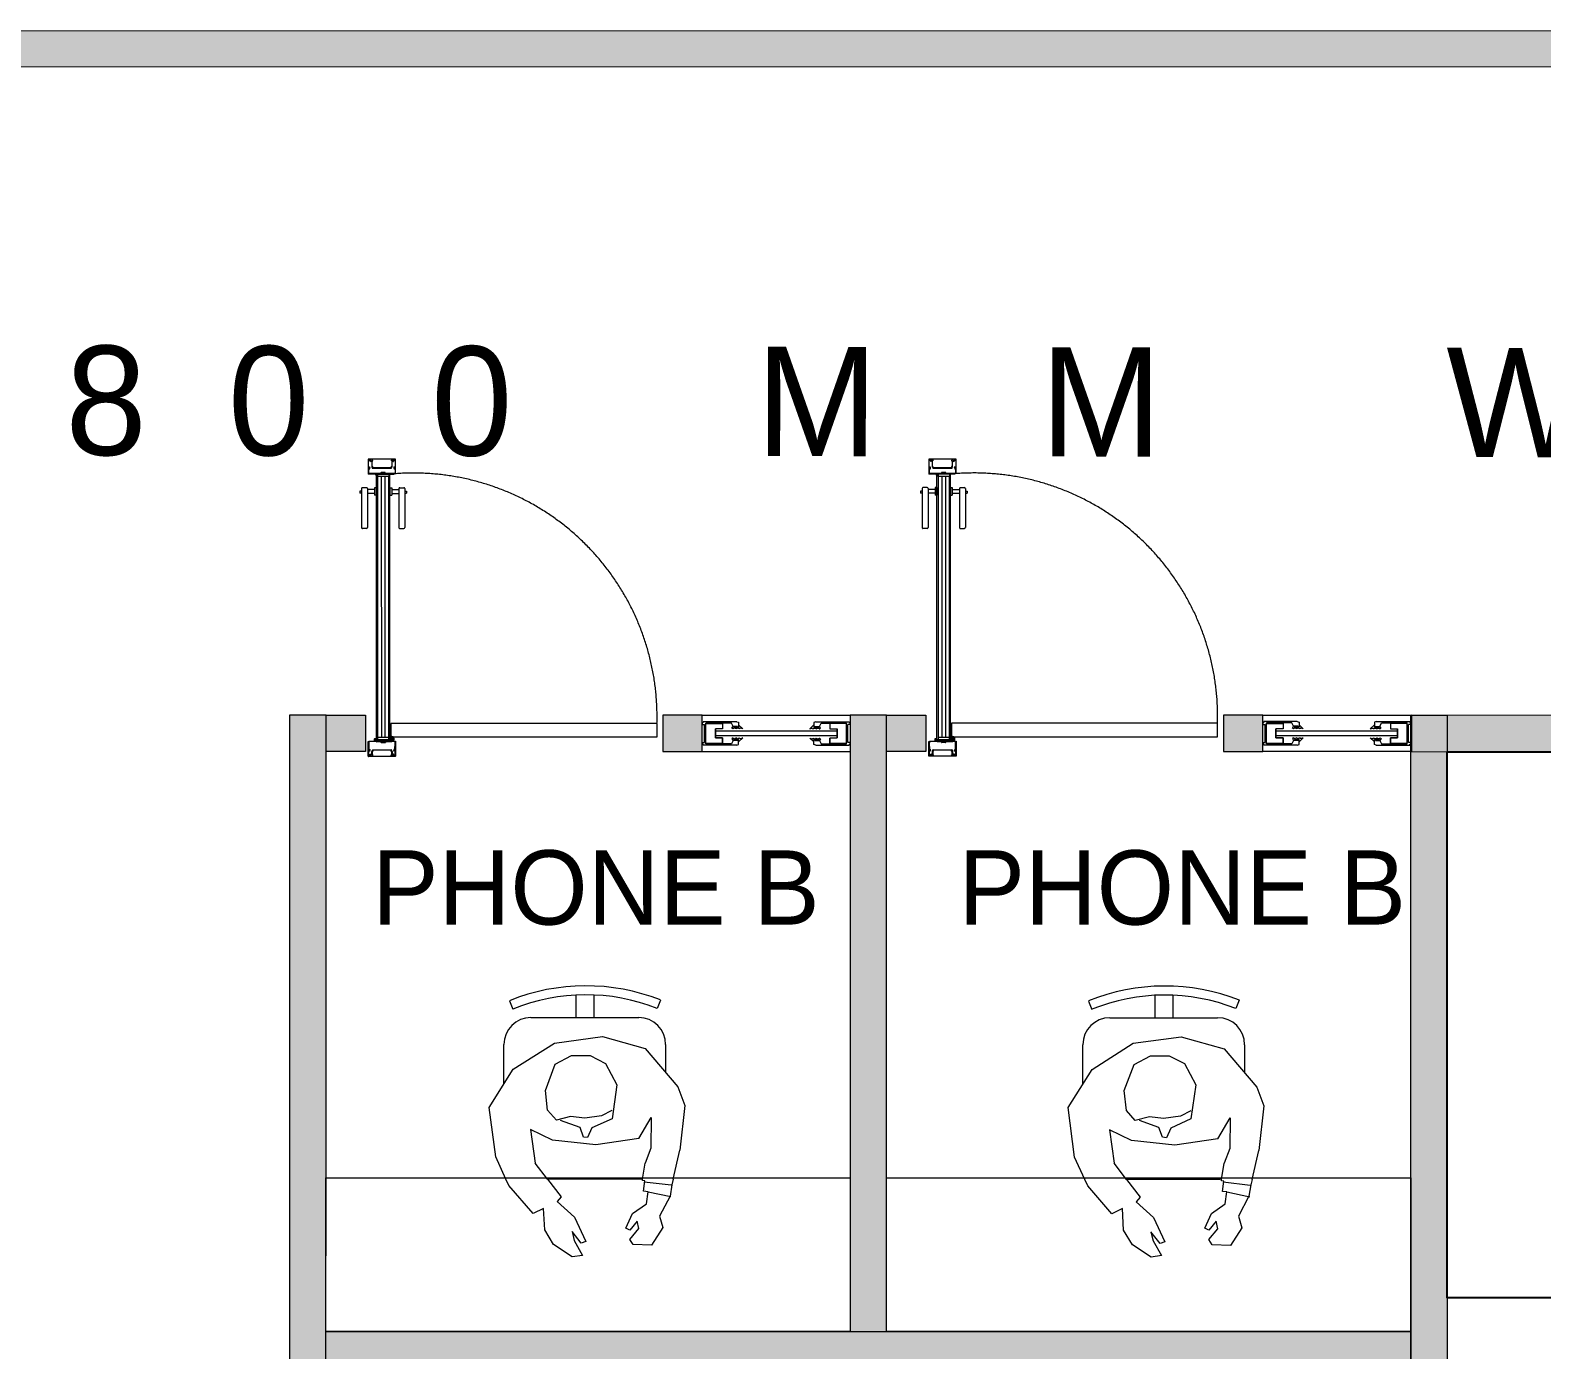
# Model space of a CAD drawing. Header units: millimetres. Extents: x -774950 to -670403, y -1165325 to -1109738.
# Drawn here: x -693504 to -689355, y -1140883 to -1137260 of the extents above; entities that cross this region are included whole.
import ezdxf

# ---------------------------------------------------------------- set-up
doc = ezdxf.new("R2010")
doc.units = ezdxf.units.MM
doc.header["$LTSCALE"] = 3000
doc.header["$MEASUREMENT"] = 0
for name, pattern in [('( Hidden )', [0.375, 0.25, -0.125]), ('DASHED', [0.75, 0.5, -0.25]), ('DASHED2', [0.375, 0.25, -0.125])]:
    doc.linetypes.add(name, pattern=pattern)
doc.layers.get('0').update_dxf_attribs({"linetype": 'CONTINUOUS'})
for name, color, linetype, lineweight in [('1-fur', 8, 'CONTINUOUS', 0), ('A-DOOR-FULL', 40, 'CONTINUOUS', 18), ('A-FURN-MODULAR-CHAIR', 5, 'CONTINUOUS', 5), ('DR-GLASS', 170, 'CONTINUOUS', 13), ('I- FURN', 251, 'CONTINUOUS', 9), ('IN-DOOR', 8, 'CONTINUOUS', 0), ('PR-ALU SECTION', 8, 'CONTINUOUS', 9), ('PR-HATCH', 8, 'CONTINUOUS', 0), ('PR-LINE', 8, 'DASHED2', 9), ('T-LAYOUT', 7, 'CONTINUOUS', 13), ('TAGING', 253, 'CONTINUOUS', 5), ('TOA-FURN-HUMAN', 252, 'CONTINUOUS', 9)]:
    doc.layers.add(name, color=color, linetype=linetype, lineweight=lineweight)
doc.layers.add('I-FUR', color=7, linetype='CONTINUOUS')
doc.layers.add('PASSAGE LINEOUT', color=7, linetype='CONTINUOUS')
doc.layers.add('PR- GLASS', color=7, linetype='CONTINUOUS', lineweight=9, true_color=0x0505ff)
doc.layers.add('PR-FULL HT', color=7, linetype='CONTINUOUS', lineweight=13, true_color=0x6e3e30)
doc.styles.add('123', font='arial.ttf', dxfattribs={"height": 0.2})
doc.styles.add('CENTURY GOTHIC', font='GOTHIC.TTF')

# ---------------------------------------------------------------- blocks, each defined once
blk = doc.blocks.new('*U91')
at = {"layer": 'PR-HATCH'}
h = blk.add_hatch(color=256, dxfattribs=at)
h.dxf.hatch_style = 1
h.paths.add_polyline_path([(-96940.1, -39967.2), (-85742.7, -39967.2), (-85742.7, -39867.2), (-96940.1, -39867.2)])
at = {"layer": 'PR-FULL HT', "elevation": 0}
blk.add_lwpolyline([(-96940.1, -39967.2), (-85742.7, -39967.2), (-85742.7, -39867.2), (-96940.1, -39867.2)], close=True, dxfattribs=at)
blk = doc.blocks.new('*U140')
at = {"layer": 'PR-HATCH'}
h = blk.add_hatch(color=256, dxfattribs=at)
h.dxf.hatch_style = 1
h.paths.add_polyline_path([(-87077.9, -39967.2), (-83791.1, -39967.2), (-83791.1, -39867.2), (-87077.9, -39867.2)])
at = {"layer": 'PR-FULL HT', "elevation": 0}
blk.add_lwpolyline([(-87077.9, -39967.2), (-83791.1, -39967.2), (-83791.1, -39867.2), (-87077.9, -39867.2)], close=True, dxfattribs=at)
blk = doc.blocks.new('*U153')
at = {"layer": 'PR-HATCH'}
h = blk.add_hatch(color=256, dxfattribs=at)
h.dxf.hatch_style = 1
h.paths.add_polyline_path([(-83653.9, -39967.2), (-80683.1, -39967.2), (-80683.1, -39867.2), (-83653.9, -39867.2)])
at = {"layer": 'PR-FULL HT', "elevation": 0}
blk.add_lwpolyline([(-83653.9, -39967.2), (-80683.1, -39967.2), (-80683.1, -39867.2), (-83653.9, -39867.2)], close=True, dxfattribs=at)
blk = doc.blocks.new('*U152')
at = {"layer": 'PR-HATCH'}
h = blk.add_hatch(color=256, dxfattribs=at)
h.dxf.hatch_style = 1
h.paths.add_polyline_path([(-87944, -39967.2), (-84966.3, -39967.2), (-84966.3, -39867.2), (-87944, -39867.2)])
at = {"layer": 'PR-FULL HT', "elevation": 0}
blk.add_lwpolyline([(-87944, -39967.2), (-84966.3, -39967.2), (-84966.3, -39867.2), (-87944, -39867.2)], close=True, dxfattribs=at)
blk = doc.blocks.new('*U109')
at = {"layer": 'PR-HATCH'}
h = blk.add_hatch(color=256, dxfattribs=at)
h.dxf.hatch_style = 1
h.paths.add_polyline_path([(-86469.9, -39967.2), (-84777.5, -39967.2), (-84777.5, -39867.2), (-86469.9, -39867.2)])
at = {"layer": 'PR-FULL HT', "elevation": 0}
blk.add_lwpolyline([(-86469.9, -39967.2), (-84777.5, -39967.2), (-84777.5, -39867.2), (-86469.9, -39867.2)], close=True, dxfattribs=at)
blk = doc.blocks.new('Human Figure')
at = {"layer": 'A-FURN-MODULAR-CHAIR', "color": 18, "lineweight": 15, "true_color": 0x000000}
for p, q in [((4613.64, 5782.3, 0), (4625.48, 5782.3, 0)), ((4610.68, 5774.98, 0), (4610.68, 5779.34, 0)), ((4628.44, 5779.34, 0), (4628.44, 5776.24, 0))]:
    blk.add_line(p, q, dxfattribs=at)
at = {"layer": 'A-FURN-MODULAR-CHAIR', "lineweight": 15}
for p, q in [((4613.64, 5782.3, 0), (4625.48, 5782.3, 0)), ((4610.68, 5774.98, 0), (4610.68, 5779.34, 0)), ((4628.44, 5779.34, 0), (4628.44, 5776.24, 0))]:
    blk.add_line(p, q, dxfattribs=at)
at = {"layer": 'A-FURN-MODULAR-CHAIR', "color": 18, "lineweight": 15, "true_color": 0x000000, "elevation": 0}
for points in [[(4618.58, 5784.79), (4618.58, 5782.3)], [(4620.56, 5784.79), (4620.56, 5782.3)], [(4611.29, 5784.13), (4611.67, 5783.22)], [(4627.86, 5784.22), (4627.49, 5783.3)]]:
    blk.add_lwpolyline(points, dxfattribs=at)
at = {"layer": 'A-FURN-MODULAR-CHAIR', "lineweight": 15, "elevation": 0}
for points in [[(4618.58, 5784.79), (4618.58, 5782.3)], [(4620.56, 5784.79), (4620.56, 5782.3)], [(4611.29, 5784.13), (4611.67, 5783.22)], [(4627.86, 5784.22), (4627.49, 5783.3)]]:
    blk.add_lwpolyline(points, dxfattribs=at)
at = {"layer": 'A-FURN-MODULAR-CHAIR', "color": 18, "lineweight": 15, "true_color": 0x000000, "elevation": 0}
blk.add_lwpolyline([(4625.89, 5764.57, -0.034638), (4625.48, 5764.54), (4615.48, 5764.54)], format="xyb", dxfattribs=at)
at = {"layer": 'A-FURN-MODULAR-CHAIR', "lineweight": 15, "elevation": 0}
blk.add_lwpolyline([(4625.89, 5764.57, -0.034638), (4625.48, 5764.54), (4615.48, 5764.54)], format="xyb", dxfattribs=at)
at = {"layer": 'A-FURN-MODULAR-CHAIR', "color": 18, "lineweight": 15, "true_color": 0x000000}
for centre, radius, start, end in [((4619.68, 5763.49, 0), 22.29, 68.458, 112.0994), ((4619.68, 5763.49, 0), 21.3, 68.4839, 112.0994), ((4613.64, 5779.34, 0), 2.96, 90.0001, 180.0001), ((4625.48, 5779.34, 0), 2.96, 0.0001, 90.0001)]:
    blk.add_arc(centre, radius, start, end, dxfattribs=at)
at = {"layer": 'A-FURN-MODULAR-CHAIR', "lineweight": 15}
for centre, radius, start, end in [((4619.68, 5763.49, 0), 22.29, 68.458, 112.0994), ((4619.68, 5763.49, 0), 21.3, 68.4839, 112.0994), ((4613.64, 5779.34, 0), 2.96, 90.0001, 180.0001), ((4625.48, 5779.34, 0), 2.96, 0.0001, 90.0001)]:
    blk.add_arc(centre, radius, start, end, dxfattribs=at)
at = {"layer": 'TOA-FURN-HUMAN', "lineweight": 5}
for p, q in [((4616.22, 5779.49), (4621.49, 5780.21, 0)), ((4616.22, 5779.49), (4621.49, 5780.21, 0)), ((4621.49, 5780.21, 0), (4626.18, 5778.89, 0)), ((4621.49, 5780.21, 0), (4626.18, 5778.89, 0)), ((4611.71, 5776.63, 0), (4616.22, 5779.49)), ((4611.71, 5776.63, 0), (4616.22, 5779.49)), ((4626.18, 5778.89, 0), (4629.77, 5774.69, 0)), ((4626.18, 5778.89, 0), (4629.77, 5774.69, 0)), ((4609.08, 5772.43, 0), (4611.71, 5776.63, 0)), ((4609.08, 5772.43, 0), (4611.71, 5776.63, 0)), ((4629.77, 5774.69, 0), (4630.56, 5772.63, 0)), ((4629.77, 5774.69, 0), (4630.56, 5772.63, 0)), ((4609.78, 5766.99, 0), (4609.08, 5772.43, 0)), ((4609.78, 5766.99, 0), (4609.08, 5772.43, 0)), ((4626.86, 5771.32, 0), (4626.81, 5767.94)), ((4626.86, 5771.32, 0), (4626.81, 5767.94)), ((4630.56, 5772.63, 0), (4630.01, 5767.72, 0)), ((4630.56, 5772.63, 0), (4630.01, 5767.72, 0)), ((4616.02, 5768.83), (4613.59, 5769.99, 0)), ((4613.59, 5769.99, 0), (4614.12, 5766.32, 0)), ((4616.02, 5768.83), (4613.59, 5769.99, 0)), ((4613.59, 5769.99, 0), (4614.12, 5766.32, 0)), ((4620.77, 5768.32, 0), (4616.02, 5768.83)), ((4620.77, 5768.32, 0), (4616.02, 5768.83)), ((4625.5, 5769.01, 0), (4620.77, 5768.32, 0)), ((4625.5, 5769.01, 0), (4620.77, 5768.32, 0)), ((4626.81, 5767.94), (4626.19, 5766.32, 0)), ((4626.81, 5767.94), (4626.19, 5766.32, 0)), ((4610.91, 5764.54), (4609.78, 5766.99, 0)), ((4610.91, 5764.54), (4609.78, 5766.99, 0)), ((4615.48, 5764.54), (4614.12, 5766.32, 0)), ((4615.48, 5764.54), (4614.12, 5766.32, 0)), ((4625.89, 5764.54), (4626.19, 5766.32, 0)), ((4625.89, 5764.54), (4626.19, 5766.32, 0)), ((4629.26, 5764.54), (4630.01, 5767.72, 0)), ((4629.26, 5764.54), (4630.01, 5767.72, 0)), ((4613.88, 5760.76, 0), (4611.23, 5763.85, 0)), ((4613.88, 5760.76, 0), (4611.23, 5763.85, 0)), ((4615.48, 5764.54), (4616.97, 5762.59)), ((4615.48, 5764.54), (4616.97, 5762.59)), ((4626.5, 5763.17, 0), (4626.01, 5763.22, 0)), ((4626.5, 5763.17, 0), (4626.01, 5763.22, 0)), ((4626.32, 5761.85, 0), (4626.5, 5763.17, 0)), ((4626.32, 5761.85, 0), (4626.5, 5763.17, 0))]:
    blk.add_line(p, q, dxfattribs=at)
at = {"layer": 'TOA-FURN-HUMAN', "linetype": '( Hidden )', "lineweight": 5, "ltscale": 2}
for p, q in [((4611.23, 5763.85, 0), (4610.91, 5764.54, 0)), ((4611.23, 5763.85, 0), (4610.91, 5764.54, 0)), ((4626.01, 5763.22, 0), (4626.14, 5764.36, 0)), ((4626.01, 5763.22, 0), (4626.14, 5764.36, 0)), ((4629.12, 5763.93, 0), (4628.92, 5762.69, 0)), ((4629.12, 5763.93, 0), (4628.92, 5762.69, 0)), ((4629.26, 5764.54, 0), (4629.12, 5763.93, 0)), ((4629.26, 5764.54, 0), (4629.12, 5763.93, 0)), ((4615.02, 5761.34, 0), (4613.88, 5760.76, 0)), ((4615.02, 5761.34, 0), (4613.88, 5760.76, 0)), ((4615.16, 5758.98, 0), (4615.02, 5761.34, 0)), ((4615.16, 5758.98, 0), (4615.02, 5761.34, 0)), ((4616.97, 5762.59), (4616.53, 5762.09)), ((4616.97, 5762.59), (4616.53, 5762.09)), ((4616.53, 5762.09), (4618.44, 5760.37, 0)), ((4616.53, 5762.09), (4618.44, 5760.37, 0)), ((4624.81, 5760.79, 0), (4626.32, 5761.85, 0)), ((4624.81, 5760.79, 0), (4626.32, 5761.85, 0)), ((4628.92, 5762.69, 0), (4627.75, 5760.5, 0)), ((4628.92, 5762.69, 0), (4627.75, 5760.5, 0)), ((4618.44, 5760.37, 0), (4619.69, 5757.7, 0)), ((4618.44, 5760.37, 0), (4619.69, 5757.7, 0)), ((4624.06, 5759.18, 0), (4624.81, 5760.79, 0)), ((4624.06, 5759.18, 0), (4624.81, 5760.79, 0)), ((4625.32, 5759.95, 0), (4624.51, 5758.96, 0)), ((4625.32, 5759.95, 0), (4624.51, 5758.96, 0)), ((4625.51, 5759.11, 0), (4625.32, 5759.95, 0)), ((4625.51, 5759.11, 0), (4625.32, 5759.95, 0)), ((4627.75, 5760.5, 0), (4628.12, 5759.23, 0)), ((4627.75, 5760.5, 0), (4628.12, 5759.23, 0)), ((4616.12, 5757.36), (4615.16, 5758.98, 0)), ((4616.12, 5757.36), (4615.16, 5758.98, 0)), ((4619.17, 5757.51, 0), (4618.16, 5758.8, 0)), ((4618.16, 5758.8, 0), (4618.39, 5757.81, 0)), ((4619.17, 5757.51, 0), (4618.16, 5758.8, 0)), ((4618.16, 5758.8, 0), (4618.39, 5757.81, 0)), ((4624.51, 5758.96, 0), (4624.06, 5759.18, 0)), ((4624.51, 5758.96, 0), (4624.06, 5759.18, 0)), ((4624.5, 5757.93, 0), (4625.51, 5759.11, 0)), ((4624.5, 5757.93, 0), (4625.51, 5759.11, 0)), ((4628.12, 5759.23, 0), (4626.89, 5757.28, 0)), ((4628.12, 5759.23, 0), (4626.89, 5757.28, 0)), ((4618.19, 5756, 0), (4616.12, 5757.36)), ((4618.19, 5756, 0), (4616.12, 5757.36)), ((4618.39, 5757.81, 0), (4619.31, 5756.18, 0)), ((4618.39, 5757.81, 0), (4619.31, 5756.18, 0)), ((4619.69, 5757.7, 0), (4619.17, 5757.51, 0)), ((4619.69, 5757.7, 0), (4619.17, 5757.51, 0)), ((4624.87, 5757.37, 0), (4624.5, 5757.93, 0)), ((4624.87, 5757.37, 0), (4624.5, 5757.93, 0)), ((4626.89, 5757.28, 0), (4624.87, 5757.37, 0)), ((4626.89, 5757.28, 0), (4624.87, 5757.37, 0)), ((4619.31, 5756.18, 0), (4618.19, 5756, 0)), ((4619.31, 5756.18, 0), (4618.19, 5756, 0))]:
    blk.add_line(p, q, dxfattribs=at)
at = {"layer": 'TOA-FURN-HUMAN', "linetype": '( Hidden )', "lineweight": 5, "ltscale": 3}
for p, q in [((4625.9, 5764.39, 0), (4625.89, 5764.57, 0)), ((4625.9, 5764.39, 0), (4625.89, 5764.57, 0)), ((4626.14, 5764.36, 0), (4625.9, 5764.39, 0)), ((4626.14, 5764.36, 0), (4625.9, 5764.39, 0))]:
    blk.add_line(p, q, dxfattribs=at)
at = {"layer": 'TOA-FURN-HUMAN', "lineweight": 5, "elevation": 0}
for points in [[(4622.54, 5772.08), (4621.4, 5771.49), (4619.55, 5771.23), (4618.01, 5771.43), (4616.44, 5771.03), (4615.47, 5772.11), (4615.23, 5774.3), (4616.32, 5777.18), (4618.11, 5778.11), (4620.14, 5778.11), (4621.85, 5777.26), (4623.09, 5774.92), (4622.55, 5771.19), (4620.35, 5770.17), (4619.86, 5769.12), (4619.43, 5769.17), (4619.04, 5770.23), (4616.9, 5771)], [(4622.54, 5772.08), (4621.4, 5771.49), (4619.55, 5771.23), (4618.01, 5771.43), (4616.44, 5771.03), (4615.47, 5772.11), (4615.23, 5774.3), (4616.32, 5777.18), (4618.11, 5778.11), (4620.14, 5778.11), (4621.85, 5777.26), (4623.09, 5774.92), (4622.55, 5771.19), (4620.35, 5770.17), (4619.86, 5769.12), (4619.43, 5769.17), (4619.04, 5770.23), (4616.9, 5771)], [(4625.5, 5769.01), (4626.86, 5771.32)], [(4625.5, 5769.01), (4626.86, 5771.32)], [(4626.09, 5764.27), (4629.04, 5763.91)], [(4626.09, 5764.27), (4629.04, 5763.91)], [(4626.5, 5763.17), (4629.02, 5762.63)], [(4626.5, 5763.17), (4629.02, 5762.63)]]:
    blk.add_lwpolyline(points, dxfattribs=at)
blk = doc.blocks.new('GLASS PATCH')
at = {"layer": 'PR-ALU SECTION'}
for p, q in [((-11244.2, -11599.3), (-11244.2, -11600.3)), ((-11207.2, -11599.3), (-11244.2, -11599.3)), ((-11207.2, -11599.3), (-11205.2, -11600)), ((-11245.2, -11600.3), (-11245.2, -11602.3)), ((-11244.2, -11600.3), (-11245.2, -11600.3)), ((-11245.2, -11602.3), (-11242.7, -11602.3)), ((-11242.7, -11622.3), (-11242.7, -11602.3)), ((-11241.2, -11623.8), (-11241.2, -11600.8)), ((-11213, -11600.8), (-11241.2, -11600.8)), ((-11241.2, -11601.3), (-11222.7, -11601.3)), ((-11222.7, -11607.3), (-11230.7, -11607.3)), ((-11230.7, -11617.3), (-11230.7, -11607.3)), ((-11222.7, -11601.3), (-11222.7, -11607.3)), ((-11211.2, -11604.5), (-11213, -11600.8)), ((-11212.4, -11606.4), (-11211.2, -11604.5)), ((-11211.2, -11607.3), (-11212.4, -11606.4)), ((-11206.2, -11604.5), (-11211.2, -11604.5)), ((-11211.2, -11604.5), (-11210, -11605.6)), ((-11210, -11605.6), (-11205.1, -11605.6)), ((-11206.2, -11605.5), (-11206.2, -11604.5)), ((-11205.2, -11605.5), (-11206.2, -11605.5)), ((-11205.2, -11600), (-11205.2, -11605.5)), ((-11205.1, -11602.9), (-11205.1, -11605.6)), ((-11200.5, -11607.3), (-11205.1, -11602.9)), ((-11245.2, -11624.3), (-11245.2, -11622.3)), ((-11245.2, -11622.3), (-11242.7, -11622.3)), ((-11244.2, -11624.3), (-11245.2, -11624.3)), ((-11244.2, -11625.3), (-11244.2, -11624.3)), ((-11207.2, -11625.3), (-11244.2, -11625.3)), ((-11241.2, -11623.3), (-11222.7, -11623.3)), ((-11213, -11623.8), (-11241.2, -11623.8)), ((-11222.7, -11617.3), (-11230.7, -11617.3)), ((-11222.7, -11623.3), (-11222.7, -11617.3)), ((-11211.2, -11620.1), (-11213, -11623.8)), ((-11211.2, -11617.3), (-11212.4, -11618.1)), ((-11212.4, -11618.1), (-11211.2, -11620.1)), ((-11211.2, -11620.1), (-11210, -11618.9)), ((-11206.2, -11620.1), (-11211.2, -11620.1)), ((-11210, -11618.9), (-11205.1, -11618.9)), ((-11207.2, -11625.3), (-11205.2, -11624.6)), ((-11205.2, -11619.1), (-11206.2, -11619.1)), ((-11206.2, -11619.1), (-11206.2, -11620.1)), ((-11205.2, -11624.6), (-11205.2, -11619.1)), ((-11200.5, -11617.3), (-11205.1, -11621.7)), ((-11205.1, -11621.7), (-11205.1, -11618.9))]:
    blk.add_line(p, q, dxfattribs=at)
blk.add_lwpolyline([(-11241.2, -11601.3), (-11222.7, -11601.3), (-11222.7, -11607.3), (-11230.7, -11607.3), (-11230.7, -11617.3), (-11222.7, -11617.3), (-11222.7, -11623.3), (-11241.2, -11623.3)], close=True, dxfattribs=at)
for points, knots in [([(-11207.6, -11607.3), (-11208.8, -11606.7), (-11210.2, -11606), (-11211.1, -11607.1), (-11211.2, -11607.3)], [0, 0, 0, 0, 3.277935, 3.838999, 3.838999, 3.838999, 3.838999]), ([(-11204.1, -11607.3), (-11205.3, -11606.7), (-11206.7, -11606), (-11207.6, -11607.1), (-11207.6, -11607.3)], [0, 0, 0, 0, 3.196261, 3.767448, 3.767448, 3.767448, 3.767448]), ([(-11200.5, -11607.3), (-11202.1, -11606.6), (-11203.9, -11605.8), (-11204.1, -11607.2), (-11204.1, -11607.3)], [0, 0, 0, 0, 3.605923, 3.8901, 3.8901, 3.8901, 3.8901]), ([(-11207.6, -11617.3), (-11208.8, -11617.9), (-11210.2, -11618.6), (-11211.1, -11617.5), (-11211.2, -11617.3)], [0, 0, 0, 0, 3.277935, 3.838999, 3.838999, 3.838999, 3.838999]), ([(-11204.1, -11617.3), (-11205.3, -11617.9), (-11206.7, -11618.6), (-11207.6, -11617.5), (-11207.6, -11617.3)], [0, 0, 0, 0, 3.196261, 3.767448, 3.767448, 3.767448, 3.767448]), ([(-11200.5, -11617.3), (-11202.1, -11618), (-11203.9, -11618.7), (-11204.1, -11617.4), (-11204.1, -11617.3)], [0, 0, 0, 0, 3.605923, 3.8901, 3.8901, 3.8901, 3.8901])]:
    blk.add_open_spline(points, degree=3, knots=knots, dxfattribs=at)
blk = doc.blocks.new('*U154')
at = {"layer": 'PR- GLASS', "elevation": 0}
blk.add_lwpolyline([(-76524, -32840.5), (-76524, -32852.5), (-76858.2, -32852.5), (-76858.2, -32840.5)], close=True, dxfattribs=at)
at = {"layer": 'PR-LINE', "ltscale": 5, "elevation": 0}
blk.add_lwpolyline([(-76894.3, -32796.5), (-76894.3, -32896.5), (-76488, -32896.5), (-76488, -32796.5)], close=True, dxfattribs=at)
at = {"layer": 'PR-ALU SECTION'}
for p, xscale, yscale, zscale, rotation in [((-48944.3, -61708.8, 0), -2.485489525280361, 2.485489525280353, 2.485489525280353, 179.9999854000356), ((-104438, -61708.7, 0), 2.485489525280362, 2.485489525280362, 2.485489525280362, 179.9999854002671)]:
    blk.add_blockref('GLASS PATCH', p, dxfattribs=dict(at, xscale=xscale, yscale=yscale, zscale=zscale, rotation=rotation))
blk = doc.blocks.new('rub1')
at = {"lineweight": 20}
h = blk.add_hatch(color=8, dxfattribs=at)
h.paths.add_polyline_path([(285.1, 663.6), (284.4, 663.6, 0.06789), (284.3, 663.1), (284, 663.1), (284, 663.6), (283.7, 663.6), (283.7, 662.4), (284, 662.4), (284, 662.9), (284.3, 662.9, 0.066804), (284.4, 662.3), (285.1, 662.3, 0.299446), (285.5, 662.9), (285.5, 663.1, 0.299446)])
h.paths.add_polyline_path([(285.4, 663.1), (285.4, 662.9, -0.365226), (285, 662.5), (284.6, 662.5, -0.12053), (284.6, 663.5), (285, 663.5, -0.209232)], flags=16)
at = {"layer": '1-fur', "color": 8, "lineweight": 20}
for p, q in [((284.4, 663.6), (285.1, 663.6)), ((284.4, 662.3), (285.1, 662.3)), ((284.6, 663.5), (285, 663.5)), ((284.6, 662.5), (285, 662.5)), ((285.4, 663.1), (285.4, 662.9)), ((285.5, 663.1), (285.5, 662.9))]:
    blk.add_line(p, q, dxfattribs=at)
for points in [[(284, 662.9), (284, 662.4), (283.7, 662.4), (283.7, 663.6), (284, 663.6), (284, 663.1)], [(284.3, 663.1), (284, 663.1)], [(284, 662.9), (284.3, 662.9)]]:
    blk.add_lwpolyline(points, dxfattribs=at)
for centre, radius, start, end in [((286.3, 663), 1.99, 160.4255, 175.9608), ((286.3, 663), 1.99, 182.636, 197.9236), ((286.5, 663), 1.99, 165.4708, 192.9616), ((284.8, 662.9), 0.623, 16.2565, 63.5269), ((285, 662.9), 0.413, 282.3178, 2.5719), ((284.9, 663), 0.623, 3.1317, 69.8122), ((284.9, 662.9), 0.623, 290.1878, 356.8683)]:
    blk.add_arc(centre, radius, start, end, dxfattribs=at)
blk = doc.blocks.new('*U241')
at = {"layer": 'IN-DOOR', "color": 8, "ltscale": 2}
for p, q in [((-32.56, 3.81), (-32.56, 4.31)), ((-32.45, 4.42), (-27.72, 4.42)), ((-32.45, 3.7), (-27.72, 3.7)), ((-32.34, 2.84), (-32.34, 3.7)), ((-32.13, 4.42), (-32.13, 4.64)), ((-32.13, 4.64), (-31.89, 4.64)), ((-31.89, 4.42), (-31.89, 4.64)), ((-31.87, 2.84), (-31.87, 3.7)), ((-27.61, 3.81), (-27.61, 4.31)), ((-36, 3.3), (-36, 0)), ((-36, 3.29), (-36, 2.86)), ((-34.92, 3.3), (-35.99, 3.3)), ((-35.98, 2.84), (-35.92, 2.84)), ((-35.96, 3.17), (-35.96, 3.25)), ((-35.95, 3.26), (-34.97, 3.26)), ((-35.91, 2.83), (-35.91, 2.79)), ((-35.9, 2.78), (-35.83, 2.76)), ((-35.82, 2.77), (-35.86, 2.83)), ((-35.85, 2.84), (-35.11, 2.84)), ((-35.09, 2.88), (-35.81, 2.88)), ((-35.09, 2.82), (-35.11, 2.77)), ((-35.09, 2.76), (-34.98, 2.76)), ((-35.04, 2.83), (-35.04, 2.83)), ((-34.93, 2.81), (-35.02, 2.81)), ((-34.96, 3.25), (-34.96, 3.2)), ((-34.96, 2.74), (-34.96, 1.81)), ((-34.94, 3.18), (-34.94, 3.18)), ((-34.91, 3.21), (-34.91, 3.29)), ((-34.91, 0.51), (-34.91, 2.79)), ((-32.56, 2.62), (-32.56, 2.84)), ((-32.56, 2.84), (-31.66, 2.84)), ((-32.56, 2.62), (-31.66, 2.62)), ((-31.66, 2.62), (-31.66, 2.84)), ((-0.79, 3.21), (-0.79, 3.29)), ((-0.79, 0.51), (-0.79, 2.79)), ((-0.78, 3.3), (-0.01, 3.3)), ((-0.77, 2.81), (-0.68, 2.81)), ((-0.76, 3.18), (-0.76, 3.18)), ((-0.75, 3.25), (-0.75, 3.2)), ((-0.74, 2.74), (-0.74, 1.81)), ((-0.05, 3.26), (-0.73, 3.26)), ((-0.61, 2.76), (-0.72, 2.76)), ((-0.67, 2.83), (-0.67, 2.83)), ((-0.62, 2.82), (-0.59, 2.77)), ((-0.61, 2.88), (-0.19, 2.88)), ((-0.15, 2.84), (-0.6, 2.84)), ((-0.18, 2.77), (-0.14, 2.83)), ((-0.1, 2.78), (-0.17, 2.76)), ((-0.09, 2.83), (-0.09, 2.79)), ((-0.02, 2.84), (-0.08, 2.84)), ((-0.04, 3.17), (-0.04, 3.25)), ((0, 3.3), (0, 0)), ((0, 3.29), (0, 2.86)), ((-36, 0.44), (-36, 0.01)), ((-35.99, 0), (-34.92, 0)), ((-35.92, 0.46), (-35.98, 0.46)), ((-35.96, 0.05), (-35.96, 0.13)), ((-34.97, 0.04), (-35.95, 0.04)), ((-35.91, 0.5), (-35.91, 0.47)), ((-35.83, 0.54), (-35.9, 0.51)), ((-35.86, 0.47), (-35.82, 0.53)), ((-35.11, 0.46), (-35.85, 0.46)), ((-35.81, 0.42), (-35.09, 0.42)), ((-35.11, 0.52), (-35.09, 0.48)), ((-34.98, 0.54), (-35.09, 0.54)), ((-35.04, 0.47), (-35.04, 0.47)), ((-35.03, 0.2), (-35.03, 0.14)), ((-35.02, 0.49), (-34.93, 0.49)), ((-35.01, 0.22), (-35.01, 0.22)), ((-35.01, 0.12), (-34.93, 0.12)), ((-34.98, 0.18), (-34.99, 0.2)), ((-34.96, 1.81), (-34.97, 1.8)), ((-34.97, 1.8), (-34.96, 1.79)), ((-34.96, 1.79), (-34.96, 0.56)), ((-34.93, 0.16), (-34.96, 0.16)), ((-34.96, 0.1), (-34.96, 0.05)), ((-34.94, 0.12), (-34.94, 0.12)), ((-34.88, 0.19), (-34.92, 0.17)), ((-34.91, 0.1), (-34.91, 0.02)), ((-34.91, 0.01), (-34.91, 0.09)), ((-34.89, 0), (-34.2, 0)), ((-34.87, 0.08), (-34.85, 0.18)), ((-34.83, 0.06), (-34.85, 0.06)), ((-34.81, 0.05), (-34.82, 0.07)), ((-34.79, 0.07), (-34.8, 0.05)), ((-34.3, 0.06), (-34.77, 0.06)), ((-34.2, 0.81), (-34.2, 0)), ((-32.56, 0.98), (-32.56, 0.77)), ((-32.56, 0.98), (-31.66, 0.98)), ((-32.56, 0.77), (-31.66, 0.77)), ((-32.34, 0.77), (-32.34, -0.1)), ((-31.87, 0.77), (-31.87, -0.1)), ((-31.66, 0.98), (-31.66, 0.77)), ((-1.8, 0), (-1.8, 0.1)), ((-0.81, 0), (-1.8, 0)), ((-1.76, 0.06), (-1.65, 0.06)), ((-1.63, 0.07), (-1.62, 0.05)), ((-1.61, 0.05), (-0.88, 0.07)), ((-0.87, 0.06), (-0.86, 0.06)), ((-0.84, 0.08), (-0.85, 0.18)), ((-0.82, 0.19), (-0.79, 0.17)), ((-0.79, 0.1), (-0.79, 0.02)), ((-0.79, 0.01), (-0.79, 0.09)), ((-0.78, 0.16), (-0.74, 0.16)), ((-0.01, 0), (-0.78, 0)), ((-0.68, 0.49), (-0.77, 0.49)), ((-0.69, 0.12), (-0.77, 0.12)), ((-0.76, 0.12), (-0.76, 0.12)), ((-0.75, 0.1), (-0.75, 0.05)), ((-0.74, 1.81), (-0.73, 1.8)), ((-0.73, 1.8), (-0.74, 1.79)), ((-0.74, 1.79), (-0.74, 0.56)), ((-0.73, 0.04), (-0.05, 0.04)), ((-0.72, 0.54), (-0.62, 0.54)), ((-0.72, 0.18), (-0.71, 0.2)), ((-0.69, 0.22), (-0.69, 0.22)), ((-0.68, 0.2), (-0.68, 0.14)), ((-0.67, 0.47), (-0.67, 0.47)), ((-0.6, 0.52), (-0.62, 0.48)), ((-0.19, 0.42), (-0.61, 0.42)), ((-0.6, 0.46), (-0.15, 0.46)), ((-0.14, 0.47), (-0.18, 0.53)), ((-0.17, 0.54), (-0.1, 0.51)), ((-0.09, 0.5), (-0.09, 0.47)), ((-0.08, 0.46), (-0.02, 0.46)), ((-0.04, 0.05), (-0.04, 0.13)), ((0, 0.44), (0, 0.01)), ((-32.56, -0.21), (-32.56, -0.71)), ((-32.45, -0.1), (-27.72, -0.1)), ((-32.45, -0.82), (-27.72, -0.82)), ((-32.13, -0.82), (-32.13, -1.03)), ((-32.13, -1.03), (-31.89, -1.03)), ((-31.89, -0.82), (-31.89, -1.03)), ((-27.61, -0.21), (-27.61, -0.71))]:
    blk.add_line(p, q, dxfattribs=at)
at = {"layer": 'IN-DOOR', "color": 8, "ltscale": 3}
for p, q in [((-35.03, 3.16), (-35.03, 3.09)), ((-34.93, 3.18), (-35.01, 3.18)), ((-35.01, 3.08), (-35.01, 3.08)), ((-35, 3.09), (-34.98, 3.12)), ((-34.96, 3.13), (-34.93, 3.13)), ((-34.92, 3.13), (-34.9, 3.11)), ((-34.91, 3.28), (-34.91, 3.2)), ((-34.21, 3.3), (-34.89, 3.3)), ((-34.87, 3.12), (-34.87, 3.22)), ((-34.85, 3.24), (-34.83, 3.24)), ((-34.82, 3.23), (-34.81, 3.24)), ((-34.8, 3.24), (-34.79, 3.23)), ((-34.77, 3.24), (-34.3, 3.24)), ((-34.4, 2.03), (-34.4, 1.57)), ((-34.3, 2.07), (-34.36, 2.07)), ((-34.34, 1.83), (-34.34, 1.99)), ((-34.31, 2), (-34.23, 1.98)), ((-34.26, 2.56), (-34.27, 2.55)), ((-34.27, 2.55), (-34.26, 2.54)), ((-34.26, 3.2), (-34.26, 2.56)), ((-34.26, 2.54), (-34.26, 2.11)), ((-34.21, 2), (-34.21, 3.14)), ((-34.21, 0.91), (-34.21, 2.7)), ((-1.85, 2), (-1.85, 3.3)), ((-1.85, 3.3), (-0.81, 3.3)), ((-1.85, 0.91), (-1.85, 2.86)), ((-1.75, 2), (-1.83, 1.98)), ((-1.8, 3.2), (-1.8, 3.17)), ((-1.8, 3.17), (-1.79, 3.16)), ((-1.79, 3.16), (-1.8, 3.15)), ((-1.8, 3.15), (-1.8, 2.11)), ((-1.65, 3.24), (-1.76, 3.24)), ((-1.76, 2.07), (-1.7, 2.07)), ((-1.72, 1.83), (-1.72, 1.99)), ((-1.66, 2.03), (-1.66, 1.57)), ((-1.62, 3.24), (-1.63, 3.23)), ((-0.88, 3.23), (-1.61, 3.24)), ((-0.86, 3.24), (-0.87, 3.24)), ((-0.84, 3.12), (-0.84, 3.22)), ((-0.79, 3.13), (-0.81, 3.11)), ((-0.79, 3.28), (-0.79, 3.2)), ((-0.74, 3.13), (-0.78, 3.13)), ((-0.77, 3.18), (-0.69, 3.18)), ((-0.71, 3.09), (-0.72, 3.12)), ((-0.69, 3.08), (-0.7, 3.08)), ((-0.68, 3.16), (-0.68, 3.09)), ((-34.35, 1.53), (-34.3, 1.53)), ((-34.34, 1.61), (-34.34, 1.77)), ((-34.23, 1.62), (-34.31, 1.6)), ((-34.27, 1.04), (-34.28, 1.03)), ((-34.28, 1.01), (-34.27, 1)), ((-34.26, 1.49), (-34.26, 1.05)), ((-34.26, 0.99), (-34.26, 0.1)), ((-34.21, 0.82), (-34.21, 0.85)), ((-34.17, 0.89), (-34.2, 0.9)), ((-34.2, 0.86), (-34.17, 0.84)), ((-2.16, 0.77), (-2.16, 0.88)), ((-2.14, 0.9), (-2.08, 0.88)), ((-1.8, 0.75), (-2.14, 0.75)), ((-2.11, 0.85), (-2.11, 0.82)), ((-2.08, 0.84), (-2.1, 0.86)), ((-2.1, 0.81), (-1.86, 0.81)), ((-1.89, 0.89), (-1.86, 0.9)), ((-1.86, 0.86), (-1.89, 0.84)), ((-1.85, 0.82), (-1.85, 0.85)), ((-1.83, 1.62), (-1.75, 1.6)), ((-1.8, 1.49), (-1.8, 1.05)), ((-1.8, 0.99), (-1.8, 0.1)), ((-1.79, 1.04), (-1.79, 1.03)), ((-1.79, 1.01), (-1.79, 1)), ((-1.71, 1.53), (-1.76, 1.53)), ((-1.72, 1.61), (-1.72, 1.77))]:
    blk.add_line(p, q, dxfattribs=at)
at = {"layer": 'IN-DOOR', "color": 8, "linetype": 'DASHED'}
blk.add_lwpolyline([(-2.36, 2.73), (-2.36, 34.98), (-4, 34.98), (-4, 2.73)], close=True, dxfattribs=at)
at = {"layer": 'IN-DOOR', "color": 8}
for points in [[(-2.07, 2.62), (-34.21, 2.62), (-34.21, 2.49), (-2.07, 2.49)], [(-2.07, 2.49), (-33.9, 2.49), (-33.9, 1.11), (-2.07, 1.11)], [(-2.07, 0.98), (-34.21, 0.98), (-34.21, 1.11), (-2.07, 1.11)]]:
    blk.add_lwpolyline(points, dxfattribs=at)
for points in [[(-34.21, 2.49), (-33.9, 2.49), (-33.9, 1.11), (-34.21, 1.11)], [(-1.96, 2.49), (-2.28, 2.49), (-2.28, 1.11), (-1.96, 1.11)]]:
    blk.add_lwpolyline(points, close=True, dxfattribs=at)
at = {"layer": 'IN-DOOR', "color": 5}
for points in [[(-33.9, 2.02), (-2.28, 2.02)], [(-33.9, 1.58), (-2.28, 1.58)]]:
    blk.add_lwpolyline(points, dxfattribs=at)
at = {"layer": 'IN-DOOR', "color": 8, "linetype": 'Continuous', "lineweight": 25}
for points in [[(-1.95, 0.99), (-1.86, 0.99, 0.414214), (-1.85, 1), (-1.85, 2.87, 3.112272), (-2.02, 2.63, -0.513651), (-1.96, 2.59), (-1.96, 1, 0.414214)], [(-2.24, 2.77, 0.414214), (-2.22, 2.77), (-2.2, 2.77, 0.307235), (-2.05, 2.75), (-2.03, 2.73, 0.414214), (-2.02, 2.73), (-1.95, 2.81, 0.414214), (-1.96, 2.82), (-1.97, 2.84, 0.307235), (-2.02, 2.98), (-2.02, 3.01, 0.414214), (-2.03, 3.02), (-2.13, 3.04, 0.414214), (-2.14, 3.03), (-2.14, 3.01, 0.307235), (-2.24, 2.89), (-2.26, 2.88, 0.414214), (-2.27, 2.87)]]:
    blk.add_lwpolyline(points, format="xyb", close=True, dxfattribs=at)
at = {"layer": 'IN-DOOR', "color": 8, "linetype": 'DASHED'}
blk.add_arc((-4.8, 5.45), 29.53, 88.4446, 185.2074, dxfattribs=at)
at = {"layer": 'IN-DOOR', "color": 8, "ltscale": 2}
for centre, radius, start, end in [((-32.45, 4.31), 0.108, 90, 180), ((-32.45, 3.81), 0.108, 180, 270), ((-27.72, 4.31), 0.108, 360, 90), ((-27.72, 3.81), 0.108, 270, 360), ((-35.99, 3.29), 0.0108, 90, 180), ((-35.98, 2.86), 0.018, 180, 270), ((-35.95, 3.25), 0.0108, 90, 180), ((-35.93, 3.17), 0.0288, 180, 293.5782), ((-35.84, 2.8), 0.353, 84.9915, 103.4121), ((-35.92, 2.83), 0.0108, 360, 90), ((-35.9, 2.79), 0.0108, 180, 250), ((-35.82, 3.04), 0.0648, 81.2602, 348.7398), ((-35.85, 2.83), 0.0108, 90, 200), ((-35.81, 2.91), 0.0288, 115.8419, 270), ((-35.83, 2.77), 0.0108, 250, 20), ((-35.81, 3.13), 0.0252, 261.2602, 81.2602), ((-35.88, 3.13), 0.204, 286.1738, 325.757), ((-35.74, 3.02), 0.0252, 348.7398, 168.7398), ((-35.11, 2.82), 0.018, 360, 90), ((-35.09, 2.77), 0.018, 180, 270), ((-35.09, 2.83), 0.054, 360, 90), ((-35.02, 2.83), 0.018, 180, 270), ((-34.98, 2.74), 0.018, 360, 90), ((-34.97, 3.25), 0.0108, 360, 90), ((-34.94, 3.2), 0.018, 180, 270), ((-34.94, 3.21), 0.0288, 270, 360), ((-34.93, 2.79), 0.018, 360, 90), ((-34.92, 3.29), 0.0108, 360, 90), ((-0.78, 3.29), 0.0108, 90, 180), ((-0.76, 3.21), 0.0288, 180, 270), ((-0.77, 2.79), 0.018, 90, 180), ((-0.76, 3.2), 0.018, 270, 360), ((-0.73, 3.25), 0.0108, 90, 180), ((-0.72, 2.74), 0.018, 90, 180), ((-0.68, 2.83), 0.018, 270, 360), ((-0.61, 2.83), 0.054, 90, 180), ((-0.6, 2.82), 0.018, 90, 180), ((-0.61, 2.77), 0.018, 270, 360), ((-0.26, 3.02), 0.0252, 11.2602, 191.2602), ((-0.12, 3.13), 0.204, 214.243, 253.8262), ((-0.18, 3.04), 0.0648, 191.2602, 98.7398), ((-0.19, 3.13), 0.0252, 98.7398, 278.7398), ((-0.16, 2.8), 0.353, 76.5878, 95.0085), ((-0.19, 2.91), 0.0288, 270, 64.158), ((-0.17, 2.77), 0.0108, 160, 290), ((-0.15, 2.83), 0.0108, 340, 90), ((-0.1, 2.79), 0.0108, 290, 360), ((-0.08, 2.83), 0.0108, 90, 180), ((-0.07, 3.17), 0.0288, 246.4218, 360), ((-0.05, 3.25), 0.0108, 360, 90), ((-0.02, 2.86), 0.018, 270, 360), ((-0.01, 3.29), 0.0108, 360, 90), ((-35.98, 0.44), 0.018, 90, 180), ((-35.99, 0.01), 0.0108, 180, 270), ((-35.93, 0.13), 0.0288, 66.4218, 180), ((-35.95, 0.05), 0.0108, 180, 270), ((-35.92, 0.47), 0.0108, 270, 360), ((-35.85, 0.41), 0.27, 254.6491, 275.7262), ((-35.9, 0.5), 0.0108, 110, 180), ((-35.84, 0.26), 0.0648, 11.2602, 278.7398), ((-35.85, 0.47), 0.0108, 160, 270), ((-35.81, 0.39), 0.0288, 90, 244.158), ((-35.83, 0.53), 0.0108, 340, 110), ((-35.83, 0.17), 0.0252, 278.7398, 98.7398), ((-35.88, 0.2), 0.173, 28.706, 71.7459), ((-35.75, 0.28), 0.0252, 191.2602, 11.2602), ((-35.09, 0.52), 0.018, 90, 180), ((-35.11, 0.48), 0.018, 270, 360), ((-35.09, 0.47), 0.054, 270, 360), ((-35.02, 0.47), 0.018, 90, 180), ((-35.01, 0.2), 0.018, 90, 180), ((-35.01, 0.14), 0.018, 180, 270), ((-35.01, 0.2), 0.018, 360, 90), ((-34.98, 0.56), 0.018, 270, 360), ((-34.96, 0.18), 0.018, 180, 270), ((-34.97, 0.05), 0.0108, 270, 360), ((-34.94, 0.1), 0.018, 90, 180), ((-34.94, 0.09), 0.0288, 360, 90), ((-34.93, 0.51), 0.018, 270, 360), ((-34.93, 0.18), 0.018, 270, 315), ((-34.93, 0.1), 0.018, 360, 90), ((-34.92, 0.01), 0.0108, 270, 360), ((-34.89, 0.02), 0.018, 180, 270), ((-34.87, 0.18), 0.018, 360, 135), ((-34.85, 0.08), 0.018, 180, 270), ((-34.83, 0.08), 0.018, 270, 315), ((-34.8, 0.04), 0.0108, 45, 135), ((-34.77, 0.08), 0.018, 225, 270), ((-34.3, 0.1), 0.036, 270, 360), ((-1.76, 0.1), 0.036, 180, 270), ((-1.65, 0.08), 0.018, 270, 315), ((-1.62, 0.04), 0.0108, 45, 135), ((-0.87, 0.08), 0.018, 225, 270), ((-0.86, 0.08), 0.018, 270, 360), ((-0.84, 0.18), 0.018, 45, 180), ((-0.81, 0.02), 0.018, 270, 360), ((-0.77, 0.51), 0.018, 180, 270), ((-0.78, 0.18), 0.018, 225, 270), ((-0.76, 0.09), 0.0288, 90, 180), ((-0.77, 0.1), 0.018, 90, 180), ((-0.78, 0.01), 0.0108, 180, 270), ((-0.76, 0.1), 0.018, 360, 90), ((-0.73, 0.05), 0.0108, 180, 270), ((-0.72, 0.56), 0.018, 180, 270), ((-0.74, 0.18), 0.018, 270, 360), ((-0.69, 0.2), 0.018, 90, 180), ((-0.69, 0.2), 0.018, 360, 90), ((-0.69, 0.14), 0.018, 270, 360), ((-0.68, 0.47), 0.018, 360, 90), ((-0.61, 0.47), 0.054, 180, 270), ((-0.62, 0.52), 0.018, 360, 90), ((-0.6, 0.48), 0.018, 180, 270), ((-0.12, 0.2), 0.173, 108.254, 151.294), ((-0.25, 0.28), 0.0252, 168.7398, 348.7398), ((-0.16, 0.26), 0.0648, 261.2602, 168.7398), ((-0.17, 0.17), 0.0252, 81.2602, 261.2602), ((-0.19, 0.39), 0.0288, 295.8419, 90), ((-0.17, 0.53), 0.0108, 70, 200), ((-0.15, 0.41), 0.27, 264.2737, 285.3508), ((-0.15, 0.47), 0.0108, 270, 20), ((-0.1, 0.5), 0.0108, 360, 70), ((-0.08, 0.47), 0.0108, 180, 270), ((-0.07, 0.13), 0.0288, 360, 113.5782), ((-0.05, 0.05), 0.0108, 270, 360), ((-0.02, 0.44), 0.018, 360, 90), ((-0.01, 0.01), 0.0108, 270, 360), ((-32.45, -0.21), 0.108, 90, 180), ((-32.45, -0.71), 0.108, 180, 270), ((-27.72, -0.21), 0.108, 360, 90), ((-27.72, -0.71), 0.108, 270, 360)]:
    blk.add_arc(centre, radius, start, end, dxfattribs=at)
at = {"layer": 'IN-DOOR', "color": 8, "ltscale": 3}
for centre, radius, start, end in [((-35.01, 3.16), 0.018, 90, 180), ((-35.01, 3.09), 0.018, 180, 270), ((-35.01, 3.09), 0.0126, 277.0353, 26.015), ((-34.96, 3.12), 0.018, 90, 180), ((-34.93, 3.2), 0.018, 270, 360), ((-34.93, 3.12), 0.018, 45, 90), ((-34.89, 3.28), 0.018, 90, 180), ((-34.88, 3.12), 0.018, 225, 360), ((-34.85, 3.22), 0.018, 90, 180), ((-34.83, 3.22), 0.018, 45, 90), ((-34.8, 3.25), 0.0108, 225, 315), ((-34.77, 3.22), 0.018, 90, 135), ((-34.36, 2.03), 0.036, 90, 180), ((-34.32, 1.99), 0.018, 75.8258, 180), ((-34.3, 3.2), 0.036, 360, 90), ((-34.3, 2.11), 0.036, 270, 360), ((-34.23, 2), 0.018, 255.8258, 360), ((-1.83, 2), 0.018, 180, 284.1742), ((-1.76, 3.2), 0.036, 90, 180), ((-1.76, 2.11), 0.036, 180, 270), ((-1.74, 1.99), 0.018, 360, 104.1742), ((-1.7, 2.03), 0.036, 360, 90), ((-1.65, 3.22), 0.018, 45, 90), ((-1.62, 3.25), 0.0108, 225, 315), ((-0.87, 3.22), 0.018, 90, 135), ((-0.86, 3.22), 0.018, 360, 90), ((-0.82, 3.12), 0.018, 180, 315), ((-0.81, 3.28), 0.018, 360, 90), ((-0.77, 3.2), 0.018, 180, 270), ((-0.78, 3.12), 0.018, 90, 135), ((-0.74, 3.12), 0.018, 360, 90), ((-0.7, 3.09), 0.0126, 153.985, 262.9647), ((-0.69, 3.16), 0.018, 360, 90), ((-0.69, 3.09), 0.018, 270, 360), ((-34.35, 1.58), 0.0452, 191.7193, 271.6001), ((-34.33, 1.8), 0.018, 134.427, 225.573), ((-34.35, 1.83), 0.018, 314.427, 360), ((-34.35, 1.77), 0.018, 360, 45.573), ((-34.32, 1.61), 0.018, 180, 284.1742), ((-34.3, 1.49), 0.036, 360, 90), ((-34.27, 1.02), 0.0108, 135, 225), ((-34.28, 1.05), 0.018, 315, 360), ((-34.28, 0.99), 0.018, 360, 45), ((-34.23, 1.6), 0.018, 360, 104.1742), ((-34.2, 0.91), 0.0108, 180, 270), ((-34.2, 0.85), 0.0108, 90, 180), ((-34.2, 0.82), 0.0108, 180, 270), ((-34.17, 0.86), 0.0216, 270, 90), ((-2.14, 0.88), 0.018, 90, 180), ((-2.14, 0.77), 0.018, 180, 270), ((-2.1, 0.85), 0.0108, 90, 180), ((-2.1, 0.82), 0.0108, 180, 270), ((-2.08, 0.86), 0.0216, 270, 90), ((-1.89, 0.86), 0.0216, 90, 270), ((-1.86, 0.91), 0.0108, 270, 360), ((-1.86, 0.85), 0.0108, 360, 90), ((-1.86, 0.82), 0.0108, 270, 360), ((-1.83, 1.6), 0.018, 75.8258, 180), ((-1.76, 1.49), 0.036, 90, 180), ((-1.78, 1.05), 0.018, 180, 225), ((-1.78, 0.99), 0.018, 135, 180), ((-1.79, 1.02), 0.0108, 315, 45), ((-1.74, 1.61), 0.018, 255.8258, 360), ((-1.71, 1.83), 0.018, 180, 225.573), ((-1.73, 1.8), 0.018, 314.427, 45.573), ((-1.71, 1.77), 0.018, 134.427, 180), ((-1.71, 1.58), 0.0452, 268.3999, 348.2806)]:
    blk.add_arc(centre, radius, start, end, dxfattribs=at)
at = {"layer": 'IN-DOOR', "color": 8, "lineweight": 20, "extrusion": (0, 0, -1), "xscale": 0.1118615642299428, "yscale": 0.1118615642299428, "zscale": -0.1118615642299429, "rotation": 90.00002373157199}
blk.add_blockref('rub1', (76.13, -30.93), dxfattribs=at)
blk = doc.blocks.new('GLASS DOOR')
at = {"layer": 'A-DOOR-FULL', "linetype": 'Continuous', "xscale": 29.16666563673521, "yscale": 29.16666563673521, "zscale": 29.16666563673521, "rotation": 89.99989653425754}
blk.add_blockref('*U241', (51.5, 57.6, 0), dxfattribs=at)
blk = doc.blocks.new('*U151')
at = {"layer": 'PR-HATCH'}
h = blk.add_hatch(color=256, dxfattribs=at)
h.dxf.hatch_style = 1
h.paths.add_polyline_path([(-89954.8, -39967.2), (-89846.8, -39967.2), (-89846.8, -39867.2), (-89954.8, -39867.2)])
at = {"layer": 'PR-FULL HT', "elevation": 0}
blk.add_lwpolyline([(-89954.8, -39967.2), (-89846.8, -39967.2), (-89846.8, -39867.2), (-89954.8, -39867.2)], close=True, dxfattribs=at)
blk = doc.blocks.new('*U479')
at = {"layer": 'PR-HATCH'}
h = blk.add_hatch(color=256, dxfattribs=at)
h.dxf.hatch_style = 1
h.paths.add_polyline_path([(-98278.3, -39967.2), (-86272.1, -39967.2), (-86272.1, -39867.2), (-98278.3, -39867.2)])
at = {"layer": 'PR-FULL HT', "elevation": 0}
blk.add_lwpolyline([(-98278.3, -39967.2), (-86272.1, -39967.2), (-86272.1, -39867.2), (-98278.3, -39867.2)], close=True, dxfattribs=at)

msp = doc.modelspace()

# ---------------------------------------------------------------- linework, layer by layer
at = {"layer": 'I-FUR', "linetype": 'Continuous'}
msp.add_lwpolyline([(-686431.6, -1140741.1), (-689614.9, -1140741.1), (-689614.9, -1139241.3), (-686431.6, -1139241.3)], close=True, dxfattribs=at)
at = {"layer": 'TAGING', "linetype": 'Continuous'}
msp.add_lwpolyline([(-692692.2, -1140411.3), (-691253.8, -1140411.3), (-691253.8, -1140833.3), (-692692.2, -1140833.3)], close=True, dxfattribs=at)
at = {"layer": 'TAGING', "linetype": 'Continuous', "elevation": 0}
msp.add_lwpolyline([(-691153.8, -1140411.2), (-689714.7, -1140411.2), (-689714.7, -1140833.2), (-691153.8, -1140833.2)], close=True, dxfattribs=at)

# ---------------------------------------------------------------- block references
at = {"layer": 'DR-GLASS', "xscale": 0.7768498857700327, "yscale": 0.7768498857700327, "zscale": 0.7768498857700327, "rotation": 180.0050688129427}
for p in [(-692536, -1139209.3, 0), (-690997.5, -1139209.1, 0)]:
    msp.add_blockref('GLASS DOOR', p, dxfattribs=at)
at = {"layer": 'I- FURN', "color": 161, "linetype": 'ByBlock', "xscale": 25.00000000000001, "yscale": 25.00000000000001, "zscale": 25.00000000000001, "rotation": 0.007289310268764058}
for p in [(-807452.5, -1284543.2, 0), (-805863.6, -1284543.8, 0)]:
    msp.add_blockref('Human Figure', p, dxfattribs=at)
at = {"layer": 'PR- GLASS', "xscale": -1, "rotation": 180.0084772067954}
for p in [(-614760.4, -1172026.3, 0), (-613222, -1172026.1, 0)]:
    msp.add_blockref('*U154', p, dxfattribs=at)
at = {"layer": 'PR-FULL HT', "xscale": -1}
for name, p, rotation in [('*U479', (-780883, -1097407.7, 0), 0.008477206795411973), ('*U151', (-602731.3, -1179095, 0), 180.0084772067955), ('*U151', (-601192.8, -1179094.8, 0), 180.0084772067955), ('*U91', (-729567, -1236087.5, 0), 90.00894706348842), ('*U91', (-729567, -1236087.5, 0), 90.00894706348842), ('*U152', (-777664.6, -1100979.1, 0), 0.008477206795332037)]:
    msp.add_blockref(name, p, dxfattribs=dict(at, rotation=rotation))
at = {"layer": 'PR-FULL HT'}
for name, p, rotation in [('*U153', (-732647.2, -1058452.2, 0), 89.99152279320472), ('*U151', (-781620.2, -1179095, 0), 179.9915227932045), ('*U109', (-651299.1, -1225616.7, 0), 269.9915227932048), ('*U151', (-780081.8, -1179094.8, 0), 179.9915227932045), ('*U140', (-602629.3, -1099286.7, 0), 359.9915227932046)]:
    msp.add_blockref(name, p, dxfattribs=dict(at, rotation=rotation))

# ---------------------------------------------------------------- texts
at = {"layer": 'PASSAGE LINEOUT', "insert": (-693964.8, -1138430, 0), "char_height": 300, "width": 16925.289, "attachment_point": 7, "rotation": 359.9139, "style": 'CENTURY GOTHIC'}
msp.add_mtext('1   8  0   0      M    M       W    I    D    E      P     A     S     S     A     G    E', dxfattribs=at)
at = {"layer": 'T-LAYOUT', "char_height": 203.971, "width": 5989.609, "attachment_point": 8, "style": '123'}
for insert in [(-691951.1, -1139718.9, 0), (-690341.9, -1139718.9, 0)]:
    msp.add_mtext('{\\fCentury Gothic|b0|i0|c0|p34;PHONE B}', dxfattribs=dict(at, insert=insert))

doc.saveas('drawing.dxf')
